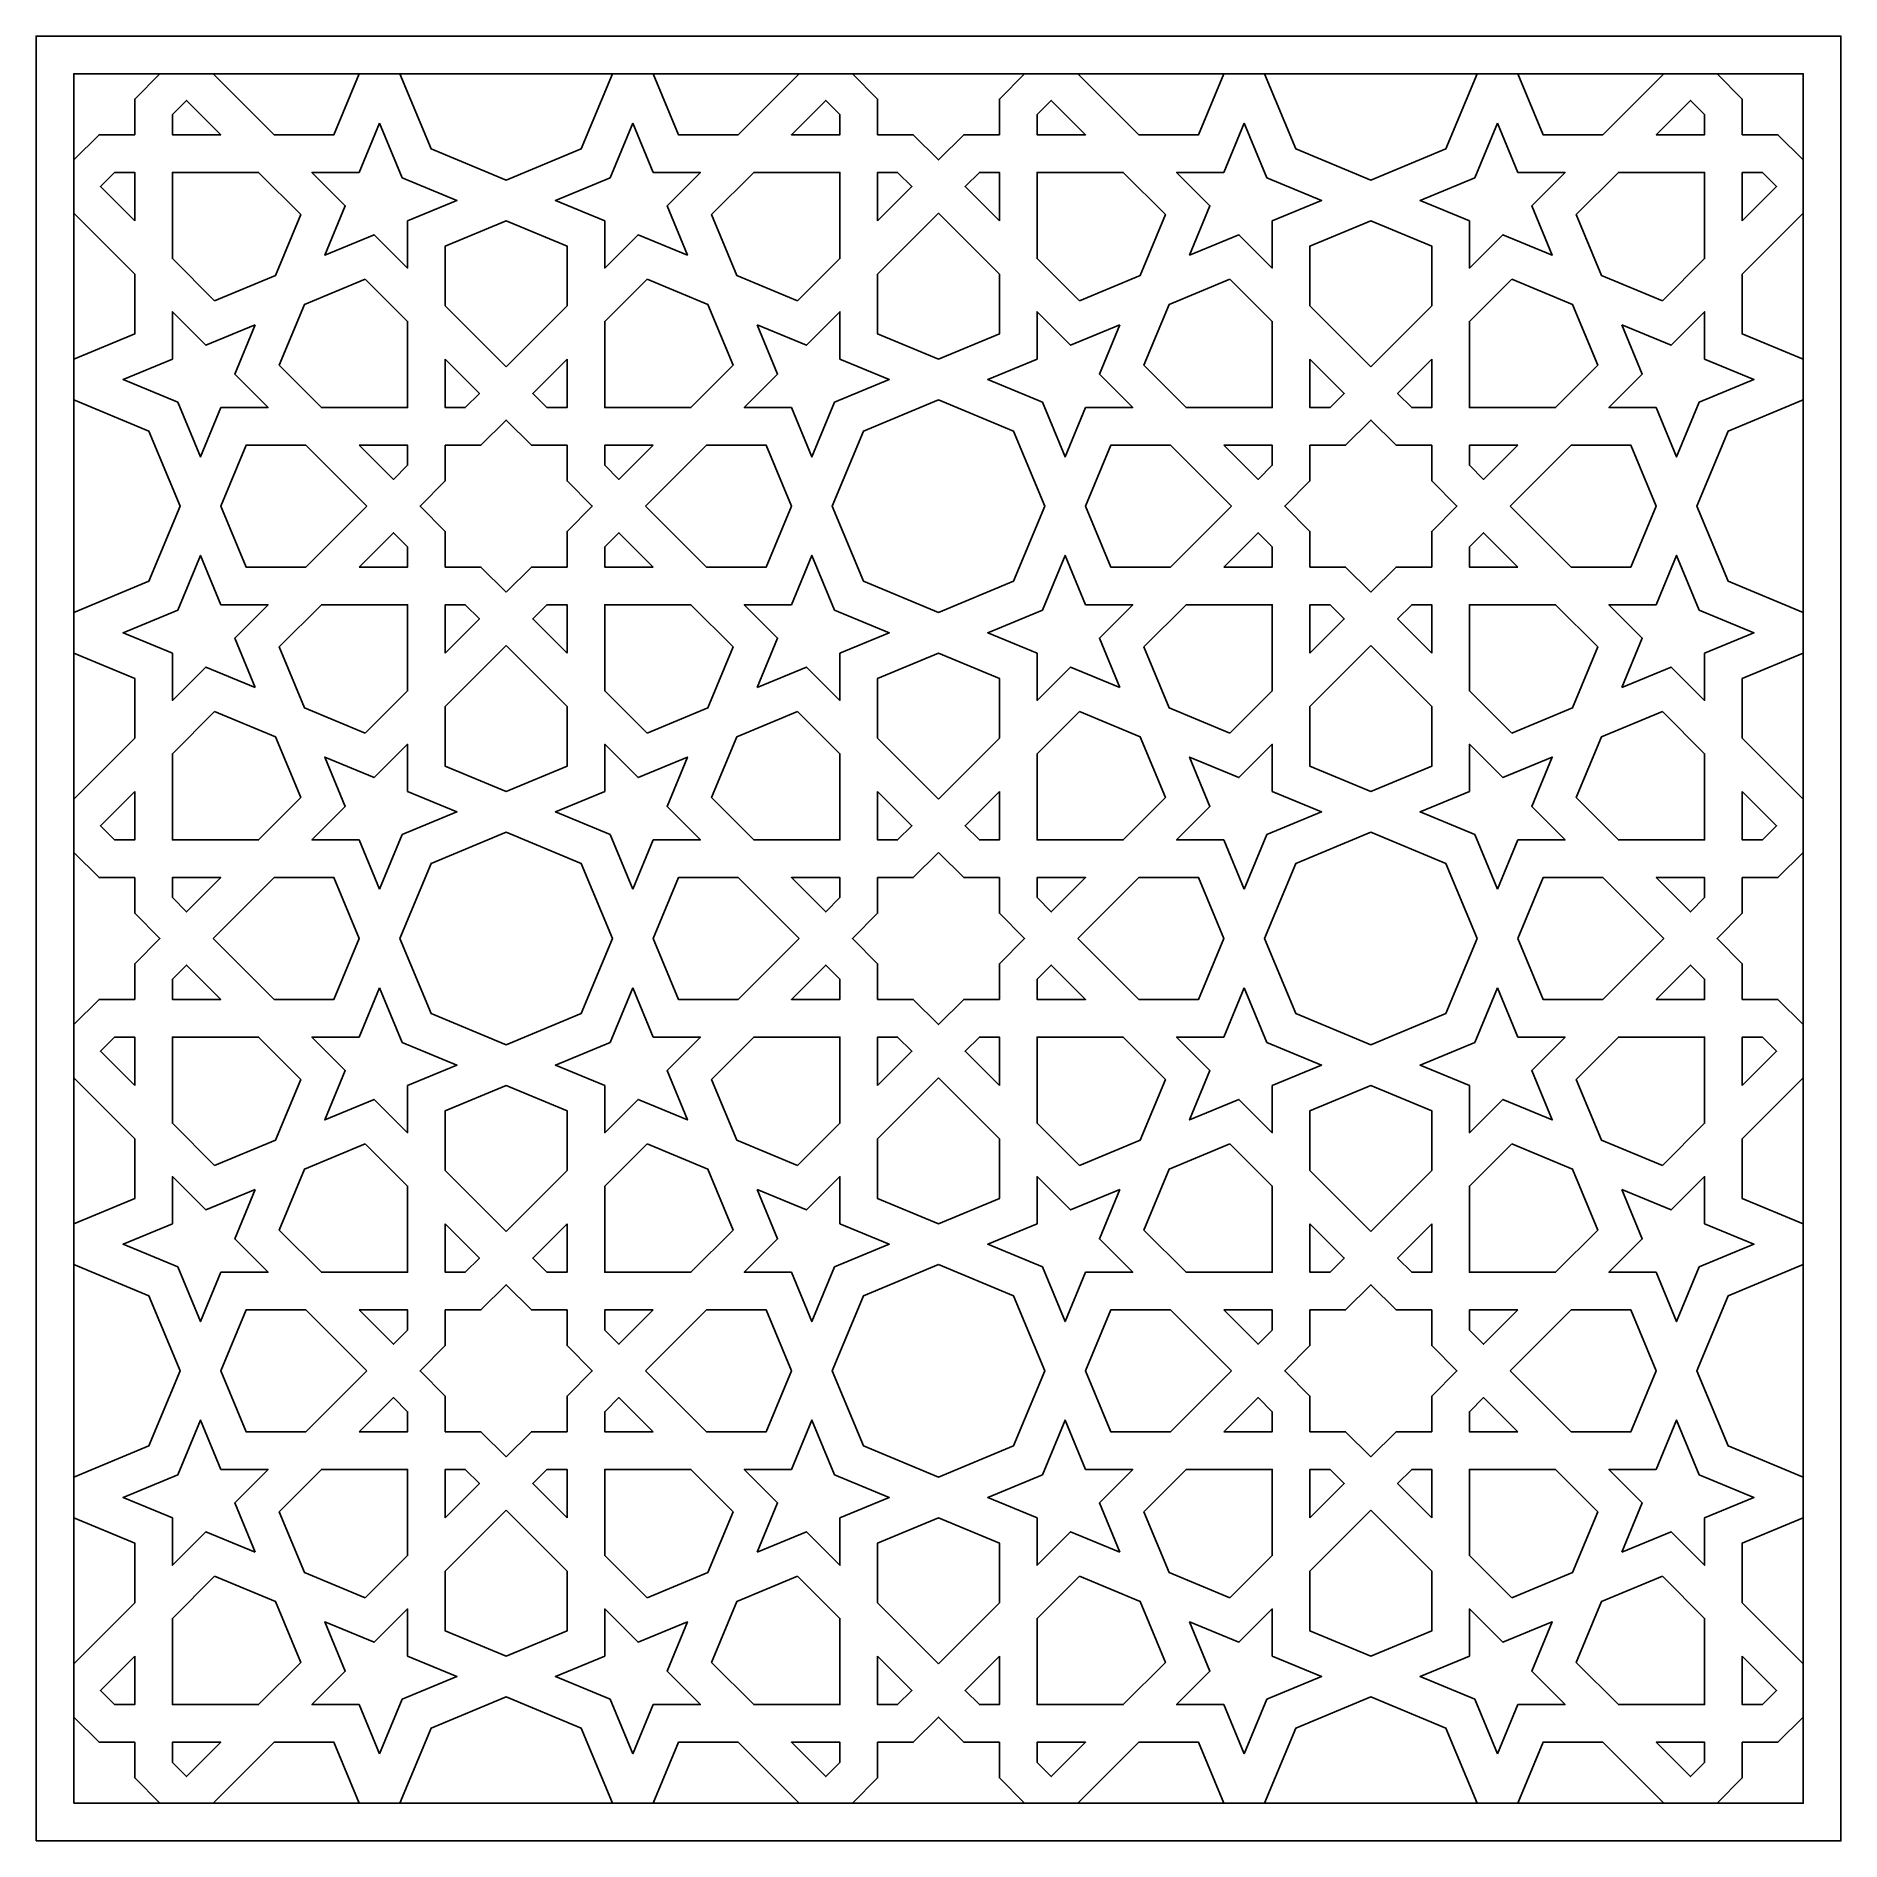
# Model space of a CAD drawing. Extents: x 1302 to 2259, y 824 to 1782.
import ezdxf

# ---------------------------------------------------------------- set-up
doc = ezdxf.new("R2010")
doc.units = 0
doc.layers.add('LAYER_01', color=5, linetype='CONTINUOUS')

msp = doc.modelspace()

# ---------------------------------------------------------------- linework, layer by layer
at = {"layer": 'LAYER_01'}
for points in [[(1302.04, 824.45), (2259.47, 824.45), (2259.47, 1781.87), (1302.04, 1781.87)], [(1322.04, 844.45), (2239.47, 844.45), (2239.47, 1761.87), (1322.04, 1761.87)], [(1374.35, 1740.21), (1374.35, 1729.57), (1400.03, 1729.57), (1381.87, 1747.73)], [(1728.45, 1740.21), (1728.45, 1729.57), (1702.76, 1729.57), (1720.93, 1747.73)], [(1833.06, 1740.21), (1833.06, 1729.57), (1858.75, 1729.57), (1840.58, 1747.73)], [(2187.16, 1740.21), (2187.16, 1729.57), (2161.47, 1729.57), (2179.64, 1747.73)], [(1484.22, 1735.74), (1473.38, 1709.57), (1448.32, 1709.57), (1466.04, 1691.85), (1455.2, 1665.67), (1481.37, 1676.51), (1499.09, 1658.79), (1499.09, 1683.85), (1525.27, 1694.7), (1496.24, 1706.72)], [(1618.57, 1735.74), (1629.42, 1709.57), (1654.48, 1709.57), (1636.76, 1691.85), (1647.6, 1665.67), (1621.42, 1676.51), (1603.7, 1658.79), (1603.7, 1683.85), (1577.53, 1694.7), (1606.55, 1706.72)], [(1942.93, 1735.74), (1932.09, 1709.57), (1907.03, 1709.57), (1924.75, 1691.85), (1913.91, 1665.67), (1940.08, 1676.51), (1957.8, 1658.79), (1957.8, 1683.85), (1983.98, 1694.7), (1954.95, 1706.72)], [(2077.29, 1735.74), (2088.13, 1709.57), (2113.19, 1709.57), (2095.47, 1691.85), (2106.31, 1665.67), (2080.14, 1676.51), (2062.41, 1658.79), (2062.41, 1683.85), (2036.24, 1694.7), (2065.26, 1706.72)], [(1354.35, 1683.88), (1354.35, 1709.57), (1343.71, 1709.57), (1336.18, 1702.04)], [(1396.76, 1641.47), (1429.07, 1654.85), (1442.45, 1687.15), (1420.03, 1709.57), (1374.35, 1709.57), (1374.35, 1663.88)], [(1706.03, 1641.47), (1673.73, 1654.85), (1660.35, 1687.15), (1682.76, 1709.57), (1728.45, 1709.57), (1728.45, 1663.88)], [(1748.45, 1683.88), (1748.45, 1709.57), (1759.09, 1709.57), (1766.61, 1702.04)], [(1813.06, 1683.88), (1813.06, 1709.57), (1802.42, 1709.57), (1794.9, 1702.04)], [(1855.47, 1641.47), (1887.78, 1654.85), (1901.16, 1687.15), (1878.75, 1709.57), (1833.06, 1709.57), (1833.06, 1663.88)], [(2164.75, 1641.47), (2132.44, 1654.85), (2119.06, 1687.15), (2141.47, 1709.57), (2187.16, 1709.57), (2187.16, 1663.88)], [(2207.16, 1683.88), (2207.16, 1709.57), (2217.8, 1709.57), (2225.32, 1702.04)], [(1780.75, 1610.52), (1748.45, 1623.9), (1748.45, 1655.6), (1780.75, 1687.9), (1813.06, 1655.6), (1813.06, 1623.9)], [(1551.4, 1606.49), (1519.09, 1638.79), (1519.09, 1670.49), (1551.4, 1683.87), (1583.7, 1670.49), (1583.7, 1638.79)], [(2010.11, 1606.49), (1977.8, 1638.79), (1977.8, 1670.49), (2010.11, 1683.87), (2042.41, 1670.49), (2042.41, 1638.79)], [(1476.68, 1652.92), (1444.37, 1639.54), (1430.99, 1607.24), (1453.41, 1584.82), (1499.09, 1584.82), (1499.09, 1630.51)], [(1626.12, 1652.92), (1658.42, 1639.54), (1671.8, 1607.24), (1649.39, 1584.82), (1603.7, 1584.82), (1603.7, 1630.51)], [(1935.39, 1652.92), (1903.09, 1639.54), (1889.7, 1607.24), (1912.12, 1584.82), (1957.8, 1584.82), (1957.8, 1630.51)], [(2084.83, 1652.92), (2117.13, 1639.54), (2130.52, 1607.24), (2108.1, 1584.82), (2062.41, 1584.82), (2062.41, 1630.51)], [(1418.24, 1628.72), (1392.07, 1617.88), (1374.35, 1635.6), (1374.35, 1610.53), (1348.17, 1599.69), (1377.2, 1587.67), (1389.22, 1558.65), (1400.06, 1584.82), (1425.12, 1584.82), (1407.4, 1602.54)], [(1684.55, 1628.72), (1710.73, 1617.88), (1728.45, 1635.6), (1728.45, 1610.53), (1754.62, 1599.69), (1725.6, 1587.67), (1713.58, 1558.65), (1702.74, 1584.82), (1677.67, 1584.82), (1695.39, 1602.54)], [(1876.95, 1628.72), (1850.78, 1617.88), (1833.06, 1635.6), (1833.06, 1610.53), (1806.89, 1599.69), (1835.91, 1587.67), (1847.93, 1558.65), (1858.77, 1584.82), (1883.83, 1584.82), (1866.11, 1602.54)], [(2143.27, 1628.72), (2169.44, 1617.88), (2187.16, 1635.6), (2187.16, 1610.53), (2213.33, 1599.69), (2184.31, 1587.67), (2172.29, 1558.65), (2161.45, 1584.82), (2136.39, 1584.82), (2154.11, 1602.54)], [(1519.09, 1610.51), (1519.09, 1584.82), (1529.73, 1584.82), (1537.26, 1592.34)], [(1583.7, 1610.51), (1583.7, 1584.82), (1573.06, 1584.82), (1565.54, 1592.34)], [(1977.8, 1610.51), (1977.8, 1584.82), (1988.44, 1584.82), (1995.97, 1592.34)], [(2042.41, 1610.51), (2042.41, 1584.82), (2031.78, 1584.82), (2024.25, 1592.34)], [(1780.75, 1588.87), (1820.6, 1572.36), (1837.11, 1532.52), (1820.6, 1492.67), (1780.75, 1476.16), (1740.91, 1492.67), (1724.4, 1532.52), (1740.91, 1572.36)], [(1551.4, 1486.83), (1538.02, 1500.21), (1519.09, 1500.21), (1519.09, 1519.14), (1505.71, 1532.52), (1519.09, 1545.9), (1519.09, 1564.82), (1538.02, 1564.82), (1551.4, 1578.2), (1564.78, 1564.82), (1583.7, 1564.82), (1583.7, 1545.9), (1597.08, 1532.52), (1583.7, 1519.14), (1583.7, 1500.21), (1564.78, 1500.21)], [(2010.11, 1486.83), (1996.73, 1500.21), (1977.8, 1500.21), (1977.8, 1519.14), (1964.42, 1532.52), (1977.8, 1545.9), (1977.8, 1564.82), (1996.73, 1564.82), (2010.11, 1578.2), (2023.49, 1564.82), (2042.41, 1564.82), (2042.41, 1545.9), (2055.8, 1532.52), (2042.41, 1519.14), (2042.41, 1500.21), (2023.49, 1500.21)], [(1477.43, 1532.52), (1445.12, 1564.82), (1413.42, 1564.82), (1400.04, 1532.52), (1413.42, 1500.21), (1445.12, 1500.21)], [(1473.41, 1564.82), (1491.57, 1546.66), (1499.09, 1554.18), (1499.09, 1564.82)], [(1629.39, 1564.82), (1611.23, 1546.66), (1603.7, 1554.18), (1603.7, 1564.82)], [(1625.37, 1532.52), (1657.67, 1564.82), (1689.37, 1564.82), (1702.75, 1532.52), (1689.37, 1500.21), (1657.67, 1500.21)], [(1936.14, 1532.52), (1903.83, 1564.82), (1872.14, 1564.82), (1858.75, 1532.52), (1872.14, 1500.21), (1903.83, 1500.21)], [(1932.12, 1564.82), (1950.28, 1546.66), (1957.8, 1554.18), (1957.8, 1564.82)], [(2088.1, 1564.82), (2069.94, 1546.66), (2062.41, 1554.18), (2062.41, 1564.82)], [(2084.08, 1532.52), (2116.39, 1564.82), (2148.08, 1564.82), (2161.46, 1532.52), (2148.08, 1500.21), (2116.39, 1500.21)], [(1473.41, 1500.21), (1491.57, 1518.37), (1499.09, 1510.85), (1499.09, 1500.21)], [(1629.39, 1500.21), (1611.23, 1518.37), (1603.7, 1510.85), (1603.7, 1500.21)], [(1932.12, 1500.21), (1950.28, 1518.37), (1957.8, 1510.85), (1957.8, 1500.21)], [(2088.1, 1500.21), (2069.94, 1518.37), (2062.41, 1510.85), (2062.41, 1500.21)], [(1418.24, 1436.32), (1392.07, 1447.16), (1374.35, 1429.44), (1374.35, 1454.5), (1348.17, 1465.34), (1377.2, 1477.36), (1389.22, 1506.39), (1400.06, 1480.21), (1425.12, 1480.21), (1407.4, 1462.49)], [(1684.55, 1436.32), (1710.73, 1447.16), (1728.45, 1429.44), (1728.45, 1454.5), (1754.62, 1465.34), (1725.6, 1477.36), (1713.58, 1506.39), (1702.74, 1480.21), (1677.67, 1480.21), (1695.39, 1462.49)], [(1876.95, 1436.32), (1850.78, 1447.16), (1833.06, 1429.44), (1833.06, 1454.5), (1806.89, 1465.34), (1835.91, 1477.36), (1847.93, 1506.39), (1858.77, 1480.21), (1883.83, 1480.21), (1866.11, 1462.49)], [(2143.27, 1436.32), (2169.44, 1447.16), (2187.16, 1429.44), (2187.16, 1454.5), (2213.33, 1465.34), (2184.31, 1477.36), (2172.29, 1506.39), (2161.45, 1480.21), (2136.39, 1480.21), (2154.11, 1462.49)], [(1476.68, 1412.11), (1444.37, 1425.49), (1430.99, 1457.8), (1453.41, 1480.21), (1499.09, 1480.21), (1499.09, 1434.53)], [(1519.09, 1454.53), (1519.09, 1480.21), (1529.73, 1480.21), (1537.26, 1472.69)], [(1583.7, 1454.53), (1583.7, 1480.21), (1573.06, 1480.21), (1565.54, 1472.69)], [(1626.12, 1412.11), (1658.42, 1425.49), (1671.8, 1457.8), (1649.39, 1480.21), (1603.7, 1480.21), (1603.7, 1434.53)], [(1935.39, 1412.11), (1903.09, 1425.49), (1889.7, 1457.8), (1912.12, 1480.21), (1957.8, 1480.21), (1957.8, 1434.53)], [(1977.8, 1454.53), (1977.8, 1480.21), (1988.44, 1480.21), (1995.97, 1472.69)], [(2042.41, 1454.53), (2042.41, 1480.21), (2031.78, 1480.21), (2024.25, 1472.69)], [(2084.83, 1412.11), (2117.13, 1425.49), (2130.52, 1457.8), (2108.1, 1480.21), (2062.41, 1480.21), (2062.41, 1434.53)], [(1551.4, 1458.55), (1519.09, 1426.24), (1519.09, 1394.54), (1551.4, 1381.16), (1583.7, 1394.54), (1583.7, 1426.24)], [(2010.11, 1458.55), (1977.8, 1426.24), (1977.8, 1394.54), (2010.11, 1381.16), (2042.41, 1394.54), (2042.41, 1426.24)], [(1780.75, 1377.13), (1813.06, 1409.44), (1813.06, 1441.13), (1780.75, 1454.52), (1748.45, 1441.13), (1748.45, 1409.44)], [(1396.76, 1423.57), (1429.07, 1410.19), (1442.45, 1377.88), (1420.03, 1355.47), (1374.35, 1355.47), (1374.35, 1401.15)], [(1706.03, 1423.57), (1673.73, 1410.19), (1660.35, 1377.88), (1682.76, 1355.47), (1728.45, 1355.47), (1728.45, 1401.15)], [(1855.47, 1423.57), (1887.78, 1410.19), (1901.16, 1377.88), (1878.75, 1355.47), (1833.06, 1355.47), (1833.06, 1401.15)], [(2164.75, 1423.57), (2132.44, 1410.19), (2119.06, 1377.88), (2141.47, 1355.47), (2187.16, 1355.47), (2187.16, 1401.15)], [(1484.22, 1329.29), (1473.38, 1355.47), (1448.32, 1355.47), (1466.04, 1373.19), (1455.2, 1399.36), (1481.37, 1388.52), (1499.09, 1406.24), (1499.09, 1381.18), (1525.27, 1370.34), (1496.24, 1358.32)], [(1618.57, 1329.29), (1629.42, 1355.47), (1654.48, 1355.47), (1636.76, 1373.19), (1647.6, 1399.36), (1621.42, 1388.52), (1603.7, 1406.24), (1603.7, 1381.18), (1577.53, 1370.34), (1606.55, 1358.32)], [(1942.93, 1329.29), (1932.09, 1355.47), (1907.03, 1355.47), (1924.75, 1373.19), (1913.91, 1399.36), (1940.08, 1388.52), (1957.8, 1406.24), (1957.8, 1381.18), (1983.98, 1370.34), (1954.95, 1358.32)], [(2077.29, 1329.29), (2088.13, 1355.47), (2113.19, 1355.47), (2095.47, 1373.19), (2106.31, 1399.36), (2080.14, 1388.52), (2062.41, 1406.24), (2062.41, 1381.18), (2036.24, 1370.34), (2065.26, 1358.32)], [(1354.35, 1381.15), (1354.35, 1355.47), (1343.71, 1355.47), (1336.18, 1362.99)], [(1748.45, 1381.15), (1748.45, 1355.47), (1759.09, 1355.47), (1766.61, 1362.99)], [(1813.06, 1381.15), (1813.06, 1355.47), (1802.42, 1355.47), (1794.9, 1362.99)], [(2207.16, 1381.15), (2207.16, 1355.47), (2217.8, 1355.47), (2225.32, 1362.99)], [(1495.05, 1303.16), (1511.55, 1343.01), (1551.4, 1359.51), (1591.25, 1343.01), (1607.75, 1303.16), (1591.25, 1263.31), (1551.4, 1246.81), (1511.55, 1263.31)], [(2066.46, 1303.16), (2049.96, 1263.31), (2010.11, 1246.81), (1970.26, 1263.31), (1953.76, 1303.16), (1970.26, 1343.01), (2010.11, 1359.51), (2049.96, 1343.01)], [(1780.75, 1348.85), (1794.13, 1335.47), (1813.06, 1335.47), (1813.06, 1316.54), (1826.44, 1303.16), (1813.06, 1289.78), (1813.06, 1270.86), (1794.13, 1270.86), (1780.75, 1257.47), (1767.37, 1270.86), (1748.45, 1270.86), (1748.45, 1289.78), (1735.07, 1303.16), (1748.45, 1316.54), (1748.45, 1335.47), (1767.37, 1335.47)], [(1374.35, 1324.83), (1374.35, 1335.47), (1400.03, 1335.47), (1381.87, 1317.3)], [(1396.01, 1303.16), (1428.32, 1270.86), (1460.02, 1270.86), (1473.4, 1303.16), (1460.02, 1335.47), (1428.32, 1335.47)], [(1706.78, 1303.16), (1674.48, 1270.86), (1642.78, 1270.86), (1629.4, 1303.16), (1642.78, 1335.47), (1674.48, 1335.47)], [(1728.45, 1324.83), (1728.45, 1335.47), (1702.76, 1335.47), (1720.93, 1317.3)], [(1833.06, 1324.83), (1833.06, 1335.47), (1858.75, 1335.47), (1840.58, 1317.3)], [(1854.72, 1303.16), (1887.03, 1270.86), (1918.73, 1270.86), (1932.11, 1303.16), (1918.73, 1335.47), (1887.03, 1335.47)], [(2088.11, 1303.16), (2101.49, 1335.47), (2133.19, 1335.47), (2165.49, 1303.16), (2133.19, 1270.86), (2101.49, 1270.86)], [(2187.16, 1324.83), (2187.16, 1335.47), (2161.47, 1335.47), (2179.64, 1317.3)], [(1374.35, 1281.5), (1374.35, 1270.86), (1400.03, 1270.86), (1381.87, 1289.02)], [(1728.45, 1281.5), (1728.45, 1270.86), (1702.76, 1270.86), (1720.93, 1289.02)], [(1833.06, 1281.5), (1833.06, 1270.86), (1858.75, 1270.86), (1840.58, 1289.02)], [(2187.16, 1281.5), (2187.16, 1270.86), (2161.47, 1270.86), (2179.64, 1289.02)], [(1484.22, 1277.03), (1473.38, 1250.86), (1448.32, 1250.86), (1466.04, 1233.13), (1455.2, 1206.96), (1481.37, 1217.8), (1499.09, 1200.08), (1499.09, 1225.14), (1525.27, 1235.98), (1496.24, 1248.01)], [(1618.57, 1277.03), (1629.42, 1250.86), (1654.48, 1250.86), (1636.76, 1233.13), (1647.6, 1206.96), (1621.42, 1217.8), (1603.7, 1200.08), (1603.7, 1225.14), (1577.53, 1235.98), (1606.55, 1248.01)], [(1942.93, 1277.03), (1932.09, 1250.86), (1907.03, 1250.86), (1924.75, 1233.13), (1913.91, 1206.96), (1940.08, 1217.8), (1957.8, 1200.08), (1957.8, 1225.14), (1983.98, 1235.98), (1954.95, 1248.01)], [(2077.29, 1277.03), (2088.13, 1250.86), (2113.19, 1250.86), (2095.47, 1233.13), (2106.31, 1206.96), (2080.14, 1217.8), (2062.41, 1200.08), (2062.41, 1225.14), (2036.24, 1235.98), (2065.26, 1248.01)], [(1354.35, 1225.17), (1354.35, 1250.86), (1343.71, 1250.86), (1336.18, 1243.33)], [(1396.76, 1182.76), (1429.07, 1196.14), (1442.45, 1228.44), (1420.03, 1250.86), (1374.35, 1250.86), (1374.35, 1205.17)], [(1706.03, 1182.76), (1673.73, 1196.14), (1660.35, 1228.44), (1682.76, 1250.86), (1728.45, 1250.86), (1728.45, 1205.17)], [(1748.45, 1225.17), (1748.45, 1250.86), (1759.09, 1250.86), (1766.61, 1243.33)], [(1813.06, 1225.17), (1813.06, 1250.86), (1802.42, 1250.86), (1794.9, 1243.33)], [(1855.47, 1182.76), (1887.78, 1196.14), (1901.16, 1228.44), (1878.75, 1250.86), (1833.06, 1250.86), (1833.06, 1205.17)], [(2164.75, 1182.76), (2132.44, 1196.14), (2119.06, 1228.44), (2141.47, 1250.86), (2187.16, 1250.86), (2187.16, 1205.17)], [(2207.16, 1225.17), (2207.16, 1250.86), (2217.8, 1250.86), (2225.32, 1243.33)], [(1780.75, 1229.19), (1813.06, 1196.89), (1813.06, 1165.19), (1780.75, 1151.81), (1748.45, 1165.19), (1748.45, 1196.89)], [(1551.4, 1147.78), (1519.09, 1180.08), (1519.09, 1211.78), (1551.4, 1225.16), (1583.7, 1211.78), (1583.7, 1180.08)], [(2010.11, 1147.78), (1977.8, 1180.08), (1977.8, 1211.78), (2010.11, 1225.16), (2042.41, 1211.78), (2042.41, 1180.08)], [(1476.68, 1194.21), (1444.37, 1180.83), (1430.99, 1148.52), (1453.41, 1126.11), (1499.09, 1126.11), (1499.09, 1171.8)], [(1626.12, 1194.21), (1658.42, 1180.83), (1671.8, 1148.52), (1649.39, 1126.11), (1603.7, 1126.11), (1603.7, 1171.8)], [(1935.39, 1194.21), (1903.09, 1180.83), (1889.7, 1148.52), (1912.12, 1126.11), (1957.8, 1126.11), (1957.8, 1171.8)], [(2084.83, 1194.21), (2117.13, 1180.83), (2130.52, 1148.52), (2108.1, 1126.11), (2062.41, 1126.11), (2062.41, 1171.8)], [(1418.24, 1170.01), (1392.07, 1159.16), (1374.35, 1176.89), (1374.35, 1151.82), (1348.17, 1140.98), (1377.2, 1128.96), (1389.22, 1099.94), (1400.06, 1126.11), (1425.12, 1126.11), (1407.4, 1143.83)], [(1684.55, 1170.01), (1710.73, 1159.16), (1728.45, 1176.89), (1728.45, 1151.82), (1754.62, 1140.98), (1725.6, 1128.96), (1713.58, 1099.94), (1702.74, 1126.11), (1677.67, 1126.11), (1695.39, 1143.83)], [(1876.95, 1170.01), (1850.78, 1159.16), (1833.06, 1176.89), (1833.06, 1151.82), (1806.89, 1140.98), (1835.91, 1128.96), (1847.93, 1099.94), (1858.77, 1126.11), (1883.83, 1126.11), (1866.11, 1143.83)], [(2143.27, 1170.01), (2169.44, 1159.16), (2187.16, 1176.89), (2187.16, 1151.82), (2213.33, 1140.98), (2184.31, 1128.96), (2172.29, 1099.94), (2161.45, 1126.11), (2136.39, 1126.11), (2154.11, 1143.83)], [(1519.09, 1151.8), (1519.09, 1126.11), (1529.73, 1126.11), (1537.26, 1133.63)], [(1583.7, 1151.8), (1583.7, 1126.11), (1573.06, 1126.11), (1565.54, 1133.63)], [(1977.8, 1151.8), (1977.8, 1126.11), (1988.44, 1126.11), (1995.97, 1133.63)], [(2042.41, 1151.8), (2042.41, 1126.11), (2031.78, 1126.11), (2024.25, 1133.63)], [(1780.75, 1130.16), (1820.6, 1113.65), (1837.11, 1073.8), (1820.6, 1033.96), (1780.75, 1017.45), (1740.91, 1033.96), (1724.4, 1073.8), (1740.91, 1113.65)], [(1551.4, 1028.12), (1538.02, 1041.5), (1519.09, 1041.5), (1519.09, 1060.42), (1505.71, 1073.8), (1519.09, 1087.19), (1519.09, 1106.11), (1538.02, 1106.11), (1551.4, 1119.49), (1564.78, 1106.11), (1583.7, 1106.11), (1583.7, 1087.19), (1597.08, 1073.8), (1583.7, 1060.42), (1583.7, 1041.5), (1564.78, 1041.5)], [(2010.11, 1028.12), (1996.73, 1041.5), (1977.8, 1041.5), (1977.8, 1060.42), (1964.42, 1073.8), (1977.8, 1087.19), (1977.8, 1106.11), (1996.73, 1106.11), (2010.11, 1119.49), (2023.49, 1106.11), (2042.41, 1106.11), (2042.41, 1087.19), (2055.8, 1073.8), (2042.41, 1060.42), (2042.41, 1041.5), (2023.49, 1041.5)], [(1477.43, 1073.8), (1445.12, 1106.11), (1413.42, 1106.11), (1400.04, 1073.8), (1413.42, 1041.5), (1445.12, 1041.5)], [(1473.41, 1106.11), (1491.57, 1087.95), (1499.09, 1095.47), (1499.09, 1106.11)], [(1629.39, 1106.11), (1611.23, 1087.95), (1603.7, 1095.47), (1603.7, 1106.11)], [(1625.37, 1073.8), (1657.67, 1106.11), (1689.37, 1106.11), (1702.75, 1073.8), (1689.37, 1041.5), (1657.67, 1041.5)], [(1936.14, 1073.8), (1903.83, 1106.11), (1872.14, 1106.11), (1858.75, 1073.8), (1872.14, 1041.5), (1903.83, 1041.5)], [(1932.12, 1106.11), (1950.28, 1087.95), (1957.8, 1095.47), (1957.8, 1106.11)], [(2088.1, 1106.11), (2069.94, 1087.95), (2062.41, 1095.47), (2062.41, 1106.11)], [(2084.08, 1073.8), (2116.39, 1106.11), (2148.08, 1106.11), (2161.46, 1073.8), (2148.08, 1041.5), (2116.39, 1041.5)], [(1473.41, 1041.5), (1491.57, 1059.66), (1499.09, 1052.14), (1499.09, 1041.5)], [(1629.39, 1041.5), (1611.23, 1059.66), (1603.7, 1052.14), (1603.7, 1041.5)], [(1932.12, 1041.5), (1950.28, 1059.66), (1957.8, 1052.14), (1957.8, 1041.5)], [(2088.1, 1041.5), (2069.94, 1059.66), (2062.41, 1052.14), (2062.41, 1041.5)], [(1418.24, 977.6), (1392.07, 988.45), (1374.35, 970.72), (1374.35, 995.79), (1348.17, 1006.63), (1377.2, 1018.65), (1389.22, 1047.67), (1400.06, 1021.5), (1425.12, 1021.5), (1407.4, 1003.78)], [(1684.55, 977.6), (1710.73, 988.45), (1728.45, 970.72), (1728.45, 995.79), (1754.62, 1006.63), (1725.6, 1018.65), (1713.58, 1047.67), (1702.74, 1021.5), (1677.67, 1021.5), (1695.39, 1003.78)], [(1876.95, 977.6), (1850.78, 988.45), (1833.06, 970.72), (1833.06, 995.79), (1806.89, 1006.63), (1835.91, 1018.65), (1847.93, 1047.67), (1858.77, 1021.5), (1883.83, 1021.5), (1866.11, 1003.78)], [(2143.27, 977.6), (2169.44, 988.45), (2187.16, 970.72), (2187.16, 995.79), (2213.33, 1006.63), (2184.31, 1018.65), (2172.29, 1047.67), (2161.45, 1021.5), (2136.39, 1021.5), (2154.11, 1003.78)], [(1476.68, 953.4), (1444.37, 966.78), (1430.99, 999.09), (1453.41, 1021.5), (1499.09, 1021.5), (1499.09, 975.81)], [(1519.09, 995.81), (1519.09, 1021.5), (1529.73, 1021.5), (1537.26, 1013.98)], [(1583.7, 995.81), (1583.7, 1021.5), (1573.06, 1021.5), (1565.54, 1013.98)], [(1626.12, 953.4), (1658.42, 966.78), (1671.8, 999.09), (1649.39, 1021.5), (1603.7, 1021.5), (1603.7, 975.81)], [(1935.39, 953.4), (1903.09, 966.78), (1889.7, 999.09), (1912.12, 1021.5), (1957.8, 1021.5), (1957.8, 975.81)], [(1977.8, 995.81), (1977.8, 1021.5), (1988.44, 1021.5), (1995.97, 1013.98)], [(2042.41, 995.81), (2042.41, 1021.5), (2031.78, 1021.5), (2024.25, 1013.98)], [(2084.83, 953.4), (2117.13, 966.78), (2130.52, 999.09), (2108.1, 1021.5), (2062.41, 1021.5), (2062.41, 975.81)], [(1551.4, 999.83), (1519.09, 967.53), (1519.09, 935.83), (1551.4, 922.45), (1583.7, 935.83), (1583.7, 967.53)], [(1780.75, 918.42), (1813.06, 950.72), (1813.06, 982.42), (1780.75, 995.8), (1748.45, 982.42), (1748.45, 950.72)], [(2010.11, 999.83), (1977.8, 967.53), (1977.8, 935.83), (2010.11, 922.45), (2042.41, 935.83), (2042.41, 967.53)], [(1396.76, 964.85), (1429.07, 951.47), (1442.45, 919.17), (1420.03, 896.75), (1374.35, 896.75), (1374.35, 942.44)], [(1706.03, 964.85), (1673.73, 951.47), (1660.35, 919.17), (1682.76, 896.75), (1728.45, 896.75), (1728.45, 942.44)], [(1855.47, 964.85), (1887.78, 951.47), (1901.16, 919.17), (1878.75, 896.75), (1833.06, 896.75), (1833.06, 942.44)], [(2164.75, 964.85), (2132.44, 951.47), (2119.06, 919.17), (2141.47, 896.75), (2187.16, 896.75), (2187.16, 942.44)], [(1484.22, 870.58), (1473.38, 896.75), (1448.32, 896.75), (1466.04, 914.48), (1455.2, 940.65), (1481.37, 929.81), (1499.09, 947.53), (1499.09, 922.47), (1525.27, 911.63), (1496.24, 899.6)], [(1618.57, 870.58), (1629.42, 896.75), (1654.48, 896.75), (1636.76, 914.48), (1647.6, 940.65), (1621.42, 929.81), (1603.7, 947.53), (1603.7, 922.47), (1577.53, 911.63), (1606.55, 899.6)], [(1942.93, 870.58), (1932.09, 896.75), (1907.03, 896.75), (1924.75, 914.48), (1913.91, 940.65), (1940.08, 929.81), (1957.8, 947.53), (1957.8, 922.47), (1983.98, 911.63), (1954.95, 899.6)], [(2077.29, 870.58), (2088.13, 896.75), (2113.19, 896.75), (2095.47, 914.48), (2106.31, 940.65), (2080.14, 929.81), (2062.41, 947.53), (2062.41, 922.47), (2036.24, 911.63), (2065.26, 899.6)], [(1354.35, 922.44), (1354.35, 896.75), (1343.71, 896.75), (1336.18, 904.28)], [(1748.45, 922.44), (1748.45, 896.75), (1759.09, 896.75), (1766.61, 904.28)], [(1813.06, 922.44), (1813.06, 896.75), (1802.42, 896.75), (1794.9, 904.28)], [(2207.16, 922.44), (2207.16, 896.75), (2217.8, 896.75), (2225.32, 904.28)], [(1374.35, 866.11), (1374.35, 876.75), (1400.03, 876.75), (1381.87, 858.59)], [(1728.45, 866.11), (1728.45, 876.75), (1702.76, 876.75), (1720.93, 858.59)], [(1833.06, 866.11), (1833.06, 876.75), (1858.75, 876.75), (1840.58, 858.59)], [(2187.16, 866.11), (2187.16, 876.75), (2161.47, 876.75), (2179.64, 858.59)]]:
    msp.add_lwpolyline(points, close=True, dxfattribs=at)
for points in [[(1367.73, 1761.87), (1354.35, 1748.49), (1354.35, 1729.57), (1335.42, 1729.57), (1322.04, 1716.19)], [(1473.4, 1761.87), (1460.02, 1729.57), (1428.32, 1729.57), (1396.01, 1761.87)], [(1495.05, 1761.87), (1511.55, 1722.02), (1551.4, 1705.52), (1591.25, 1722.02), (1607.75, 1761.87)], [(1629.4, 1761.87), (1642.78, 1729.57), (1674.48, 1729.57), (1706.78, 1761.87)], [(1826.44, 1761.87), (1813.06, 1748.49), (1813.06, 1729.57), (1794.13, 1729.57), (1780.75, 1716.19), (1767.37, 1729.57), (1748.45, 1729.57), (1748.45, 1748.49), (1735.07, 1761.87)], [(1932.11, 1761.87), (1918.73, 1729.57), (1887.03, 1729.57), (1854.72, 1761.87)], [(1953.76, 1761.87), (1970.26, 1722.02), (2010.11, 1705.52), (2049.96, 1722.02), (2066.46, 1761.87)], [(2088.11, 1761.87), (2101.49, 1729.57), (2133.19, 1729.57), (2165.49, 1761.87)], [(2193.78, 1761.87), (2207.16, 1748.49), (2207.16, 1729.57), (2226.08, 1729.57), (2239.47, 1716.19)], [(1322.04, 1687.9), (1354.35, 1655.6), (1354.35, 1623.9), (1322.04, 1610.52)], [(2239.47, 1687.9), (2207.16, 1655.6), (2207.16, 1623.9), (2239.47, 1610.52)], [(1322.04, 1588.87), (1361.89, 1572.36), (1378.39, 1532.52), (1361.89, 1492.67), (1322.04, 1476.16)], [(2239.47, 1588.87), (2199.62, 1572.36), (2183.11, 1532.52), (2199.62, 1492.67), (2239.47, 1476.16)], [(1322.04, 1377.13), (1354.35, 1409.44), (1354.35, 1441.13), (1322.04, 1454.52)], [(2239.47, 1377.13), (2207.16, 1409.44), (2207.16, 1441.13), (2239.47, 1454.52)], [(1322.04, 1257.47), (1335.42, 1270.86), (1354.35, 1270.86), (1354.35, 1289.78), (1367.73, 1303.16), (1354.35, 1316.54), (1354.35, 1335.47), (1335.42, 1335.47), (1322.04, 1348.85)], [(2239.47, 1257.47), (2226.08, 1270.86), (2207.16, 1270.86), (2207.16, 1289.78), (2193.78, 1303.16), (2207.16, 1316.54), (2207.16, 1335.47), (2226.08, 1335.47), (2239.47, 1348.85)], [(1322.04, 1229.19), (1354.35, 1196.89), (1354.35, 1165.19), (1322.04, 1151.81)], [(2239.47, 1229.19), (2207.16, 1196.89), (2207.16, 1165.19), (2239.47, 1151.81)], [(1322.04, 1130.16), (1361.89, 1113.65), (1378.39, 1073.8), (1361.89, 1033.96), (1322.04, 1017.45)], [(2239.47, 1130.16), (2199.62, 1113.65), (2183.11, 1073.8), (2199.62, 1033.96), (2239.47, 1017.45)], [(1322.04, 918.42), (1354.35, 950.72), (1354.35, 982.42), (1322.04, 995.8)], [(2239.47, 918.42), (2207.16, 950.72), (2207.16, 982.42), (2239.47, 995.8)], [(1495.05, 844.45), (1511.55, 884.3), (1551.4, 900.8), (1591.25, 884.3), (1607.75, 844.45)], [(1953.76, 844.45), (1970.26, 884.3), (2010.11, 900.8), (2049.96, 884.3), (2066.46, 844.45)], [(1367.73, 844.45), (1354.35, 857.83), (1354.35, 876.75), (1335.42, 876.75), (1322.04, 890.14)], [(1826.44, 844.45), (1813.06, 857.83), (1813.06, 876.75), (1794.13, 876.75), (1780.75, 890.14), (1767.37, 876.75), (1748.45, 876.75), (1748.45, 857.83), (1735.07, 844.45)], [(2193.78, 844.45), (2207.16, 857.83), (2207.16, 876.75), (2226.08, 876.75), (2239.47, 890.14)], [(1473.4, 844.45), (1460.02, 876.75), (1428.32, 876.75), (1396.01, 844.45)], [(1629.4, 844.45), (1642.78, 876.75), (1674.48, 876.75), (1706.78, 844.45)], [(1932.11, 844.45), (1918.73, 876.75), (1887.03, 876.75), (1854.72, 844.45)], [(2088.11, 844.45), (2101.49, 876.75), (2133.19, 876.75), (2165.49, 844.45)]]:
    msp.add_lwpolyline(points, dxfattribs=at)

doc.saveas('drawing.dxf')
